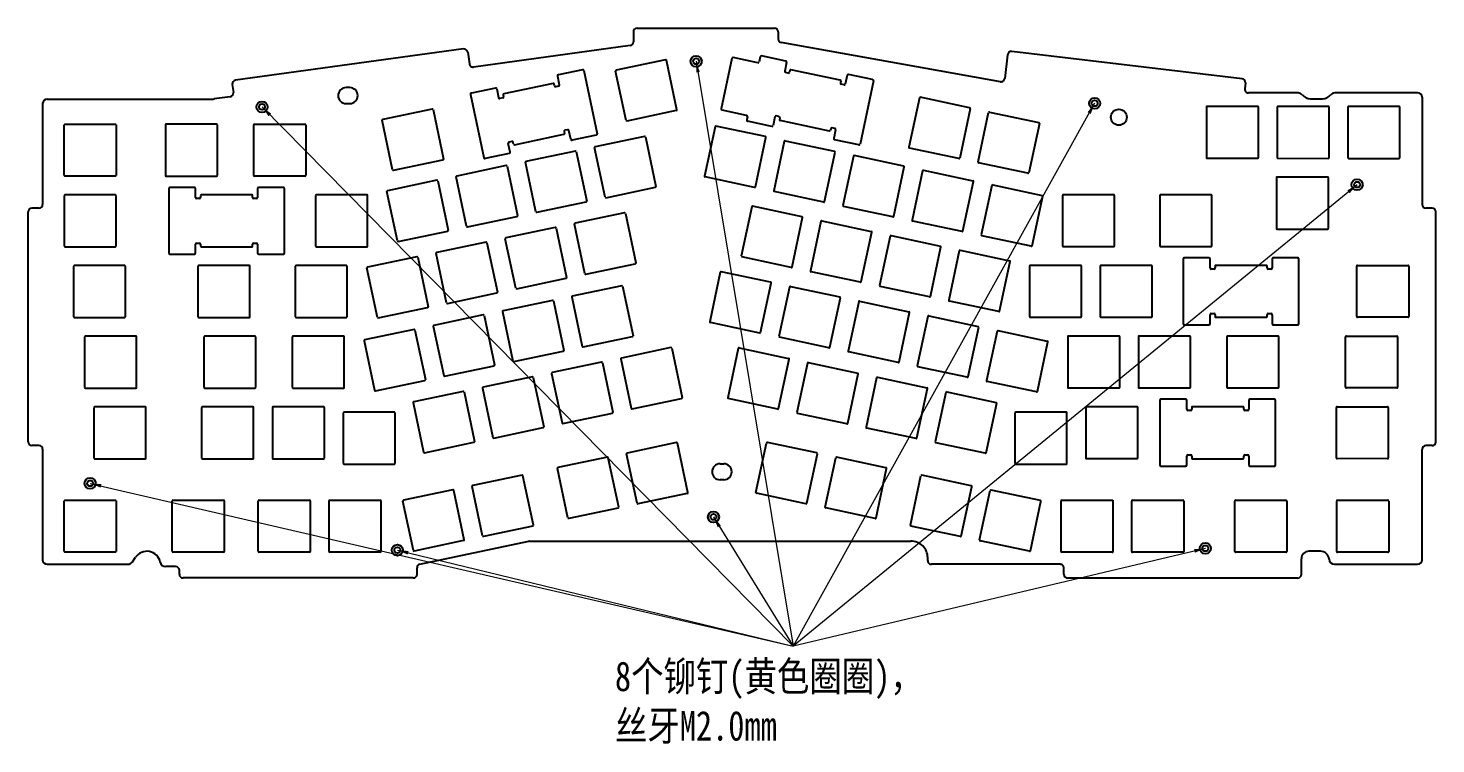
# Model space of a CAD drawing. Header units: inches. Extents: x -412 to 2236, y 581 to 1198.
# Drawn here: x 490.5 to 869.6, y 695.9 to 888.8 of the extents above; entities that cross this region are included whole.
import ezdxf

# ---------------------------------------------------------------- set-up
doc = ezdxf.new("R2010")
doc.units = ezdxf.units.IN
doc.header["$LTSCALE"] = 1.21
doc.header["$MEASUREMENT"] = 0
doc.layers.get('0').update_dxf_attribs({"linetype": 'CONTINUOUS'})
doc.styles.get("Standard").update_dxf_attribs({"font": 'txt', "width": 0.8})
doc.dimstyles.new('YanXiu', dxfattribs={"dimscale": 1.5, "dimtxt": 3, "dimasz": 2, "dimexe": 0.66, "dimexo": 0.66, "dimgap": 0.66, "dimtad": 0, "dimdsep": 46, "dimtxsty": 'Standard', "dimcen": 0, "dimclrd": 3, "dimclre": 6, "dimclrt": 3, "dimazin": 2, "dimtm": 1e-09, "dimtfac": 1, "dimtofl": 0, "dimtmove": 0, "dimatfit": 3, "dimfxl": 1, "dimlwd": 5, "dimlwe": 5, "dimarcsym": 0})

msp = doc.modelspace()

# ---------------------------------------------------------------- linework, layer by layer
at = {"color": 7, "linetype": 'Continuous'}
for p, q in [((653.461, 887.837), (653.46, 885.118)), ((654.461, 888.837), (691.461, 888.834)), ((692.461, 887.834), (692.461, 885.959)), ((652.596, 884.127), (610.422, 878.34)), ((752.329, 874.407), (693.284, 884.975)), ((607.734, 883.22), (546.31, 874.79)), ((608.861, 882.365), (609.296, 879.194)), ((662.14, 880.313), (648.834, 877.502)), ((665.188, 866.852), (662.377, 880.158)), ((680.021, 880.68), (677.127, 867.085)), ((686.979, 879.506), (680.376, 880.911)), ((687.626, 881.107), (687.334, 879.737)), ((694.486, 879.953), (687.982, 881.338)), ((694.717, 879.598), (694.217, 877.25)), ((754.256, 881.664), (753.499, 875.274)), ((817.432, 875.188), (755.366, 882.539)), ((633.033, 875.902), (633.529, 873.554)), ((639.771, 877.632), (633.265, 876.258)), ((640.127, 877.401), (643.723, 860.376)), ((651.49, 863.959), (648.679, 877.265)), ((648.836, 877.503), (648.834, 877.502)), ((695.182, 876.738), (694.448, 876.894)), ((695.642, 877.458), (695.538, 876.969)), ((709.181, 874.781), (695.879, 877.612)), ((711.051, 876.121), (710.552, 873.774)), ((717.911, 874.968), (711.407, 876.352)), ((545.455, 873.663), (545.753, 871.488)), ((577.103, 872.795), (576.103, 872.795)), ((616.338, 872.683), (609.832, 871.309)), ((616.694, 872.451), (617.19, 870.103)), ((631.868, 873.919), (618.562, 871.108)), ((632.208, 873.275), (632.105, 873.764)), ((633.298, 873.199), (632.564, 873.044)), ((709.335, 874.544), (709.231, 874.055)), ((710.196, 873.543), (709.462, 873.699)), ((718.142, 874.612), (714.52, 857.593)), ((818.308, 874.077), (818.122, 872.506)), ((494.382, 868.5), (494.38, 841.332)), ((495.582, 869.7), (539.578, 869.697)), ((544.899, 870.362), (540.53, 869.762)), ((576.102, 868.495), (577.102, 868.495)), ((609.6, 870.953), (613.196, 853.929)), ((618.279, 870.027), (617.545, 869.872)), ((618.402, 870.894), (618.511, 870.382)), ((618.559, 871.108), (618.562, 871.108)), ((730.485, 870.043), (727.654, 856.741)), ((744.024, 867.366), (730.722, 870.197)), ((832.485, 871.388), (819.115, 871.389)), ((835.847, 869.798), (839.017, 869.798)), ((864.687, 871.386), (842.379, 871.387)), ((865.887, 870.186), (865.885, 841.308)), ((599.279, 867.036), (585.973, 864.225)), ((599.516, 866.881), (602.33, 853.552)), ((665.031, 866.614), (651.727, 863.804)), ((665.031, 866.614), (665.033, 866.615)), ((683.96, 865.324), (677.358, 866.729)), ((684.191, 864.968), (684.004, 864.088)), ((691.595, 864.926), (691.095, 862.579)), ((692.684, 865.001), (691.951, 865.157)), ((692.915, 864.645), (692.811, 864.156)), ((744.178, 867.129), (741.347, 853.827)), ((746.287, 852.775), (749.118, 866.077)), ((749.355, 866.231), (762.657, 863.4)), ((807.792, 867.547), (807.791, 853.947)), ((821.592, 867.746), (807.992, 867.746)), ((821.791, 853.946), (821.792, 867.546)), ((826.842, 867.545), (826.841, 853.945)), ((840.642, 867.744), (827.042, 867.745)), ((840.841, 853.944), (840.842, 867.544)), ((845.892, 867.544), (845.891, 853.944)), ((859.692, 867.743), (846.092, 867.744)), ((859.891, 853.943), (859.892, 867.543)), ((500.181, 849.147), (500.182, 862.747)), ((500.382, 862.947), (513.982, 862.946)), ((514.182, 862.746), (514.181, 849.146)), ((527.427, 862.745), (527.426, 849.145)), ((541.227, 862.944), (527.627, 862.945)), ((541.426, 849.144), (541.427, 862.744)), ((551.226, 849.144), (551.227, 862.744)), ((551.427, 862.944), (565.027, 862.943)), ((565.227, 862.743), (565.226, 849.143)), ((588.629, 850.682), (585.814, 864.011)), ((585.97, 864.225), (585.973, 864.225)), ((634.812, 860.947), (634.92, 860.435)), ((635.75, 861.452), (635.044, 861.303)), ((636.602, 858.872), (636.106, 861.22)), ((675.47, 862.275), (672.634, 848.949)), ((689.011, 859.597), (675.707, 862.429)), ((690.739, 862.348), (684.235, 863.732)), ((706.267, 861.088), (692.965, 863.919)), ((706.608, 861.731), (706.504, 861.242)), ((707.698, 861.806), (706.964, 861.962)), ((707.929, 861.45), (707.429, 859.102)), ((762.811, 863.163), (759.98, 849.861)), ((620.29, 855.427), (619.794, 857.775)), ((620.759, 858.286), (620.025, 858.131)), ((621.218, 857.565), (621.114, 858.054)), ((621.455, 857.41), (634.761, 860.221)), ((634.764, 860.221), (634.761, 860.221)), ((643.491, 860.021), (636.957, 858.641)), ((643.183, 856.838), (643.186, 856.839)), ((656.492, 859.649), (643.186, 856.839)), ((656.729, 859.495), (659.544, 846.165)), ((686.332, 846.058), (689.167, 859.384)), ((694.102, 858.309), (691.267, 844.984)), ((694.339, 858.463), (707.641, 855.632)), ((714.165, 857.362), (707.66, 858.747)), ((588.866, 850.527), (602.171, 853.338)), ((602.174, 853.338), (602.171, 853.338)), ((620.058, 855.071), (613.552, 853.697)), ((637.853, 855.713), (624.547, 852.902)), ((638.09, 855.558), (640.905, 842.229)), ((645.842, 843.295), (643.027, 856.625)), ((704.965, 842.093), (707.8, 855.418)), ((712.735, 854.344), (709.9, 841.018)), ((726.277, 851.666), (712.972, 854.498)), ((741.11, 853.673), (727.808, 856.503)), ((807.991, 853.746), (821.591, 853.746)), ((827.041, 853.745), (840.641, 853.744)), ((846.091, 853.744), (859.691, 853.743)), ((619.214, 851.776), (605.909, 848.966)), ((619.451, 851.622), (622.266, 838.292)), ((627.203, 839.359), (624.388, 852.688)), ((624.544, 852.902), (624.548, 852.902)), ((723.597, 838.127), (726.432, 851.453)), ((731.368, 850.378), (728.532, 837.053)), ((731.605, 850.532), (744.906, 847.702)), ((759.743, 849.707), (746.441, 852.538)), ((513.981, 848.946), (500.381, 848.947)), ((527.626, 848.945), (541.226, 848.944)), ((565.026, 848.943), (551.426, 848.944)), ((600.576, 847.839), (587.27, 845.029)), ((600.813, 847.685), (603.627, 834.355)), ((608.564, 835.422), (605.75, 848.751)), ((605.906, 848.965), (605.909, 848.966)), ((646.079, 843.141), (659.385, 845.951)), ((659.388, 845.952), (659.384, 845.951)), ((686.095, 845.904), (672.793, 848.735)), ((742.23, 834.162), (745.065, 847.487)), ((750, 846.413), (747.165, 833.088)), ((750.238, 846.567), (763.539, 843.736)), ((826.641, 848.495), (826.64, 834.895)), ((840.441, 848.694), (826.841, 848.695)), ((840.64, 834.894), (840.641, 848.494)), ((500.181, 843.697), (500.18, 830.097)), ((513.981, 843.896), (500.381, 843.897)), ((514.18, 830.096), (514.181, 843.696)), ((567.906, 843.693), (567.905, 830.093)), ((581.706, 843.892), (568.106, 843.893)), ((581.905, 830.092), (581.906, 843.692)), ((589.925, 831.485), (587.111, 844.815)), ((587.267, 845.028), (587.27, 845.029)), ((627.44, 839.204), (640.746, 842.015)), ((640.749, 842.015), (640.746, 842.015)), ((704.727, 841.939), (691.426, 844.77)), ((760.863, 830.197), (763.698, 843.522)), ((769.04, 843.749), (769.039, 830.149)), ((782.84, 843.948), (769.24, 843.949)), ((783.039, 830.148), (783.04, 843.748)), ((795.24, 843.747), (795.239, 830.147)), ((809.04, 843.946), (795.44, 843.947)), ((809.239, 830.146), (809.24, 843.746)), ((490.476, 777.333), (490.48, 839.333)), ((493.38, 840.333), (491.48, 840.333)), ((608.801, 835.268), (622.107, 838.078)), ((622.11, 838.079), (622.107, 838.078)), ((651.085, 839.037), (637.779, 836.227)), ((651.322, 838.883), (654.137, 825.553)), ((685.354, 840.694), (682.519, 827.369)), ((698.896, 838.017), (685.591, 840.848)), ((723.36, 837.973), (710.059, 840.804)), ((868.585, 840.307), (866.885, 840.307)), ((869.581, 777.307), (869.585, 839.307)), ((590.162, 831.331), (603.468, 834.141)), ((603.471, 834.142), (603.468, 834.141)), ((632.446, 835.1), (619.14, 832.29)), ((632.683, 834.946), (635.498, 821.616)), ((640.435, 822.683), (637.62, 836.013)), ((637.776, 836.226), (637.779, 836.227)), ((696.216, 824.478), (699.051, 837.803)), ((703.987, 836.729), (701.151, 823.404)), ((704.224, 836.883), (717.525, 834.052)), ((741.993, 834.008), (728.691, 836.839)), ((826.84, 834.695), (840.44, 834.694)), ((613.807, 831.164), (600.501, 828.353)), ((614.044, 831.009), (616.859, 817.68)), ((621.796, 818.746), (618.981, 832.076)), ((619.137, 832.289), (619.14, 832.29)), ((714.849, 820.513), (717.684, 833.838)), ((722.619, 832.764), (719.784, 819.438)), ((722.857, 832.918), (736.158, 830.087)), ((760.626, 830.043), (747.324, 832.873)), ((500.38, 829.897), (513.98, 829.896)), ((568.105, 829.893), (581.705, 829.892)), ((595.169, 827.227), (581.863, 824.417)), ((595.406, 827.073), (598.22, 813.743)), ((603.157, 814.81), (600.342, 828.139)), ((600.498, 828.353), (600.502, 828.353)), ((695.979, 824.324), (682.678, 827.155)), ((733.482, 816.547), (736.317, 829.872)), ((741.252, 828.798), (738.417, 815.473)), ((741.489, 828.952), (754.791, 826.121)), ((769.239, 829.949), (782.839, 829.948)), ((795.439, 829.947), (809.039, 829.946)), ((502.684, 824.647), (502.683, 811.047)), ((516.484, 824.846), (502.884, 824.847)), ((516.683, 811.046), (516.684, 824.646)), ((536.204, 824.645), (536.203, 811.045)), ((550.004, 824.844), (536.404, 824.845)), ((550.203, 811.044), (550.204, 824.644)), ((562.374, 824.643), (562.373, 811.043)), ((576.174, 824.842), (562.574, 824.843)), ((576.373, 811.042), (576.374, 824.642)), ((584.518, 810.873), (581.704, 824.202)), ((581.86, 824.416), (581.863, 824.417)), ((640.672, 822.529), (653.978, 825.339)), ((653.98, 825.34), (653.977, 825.339)), ((676.88, 823.021), (674.044, 809.696)), ((690.421, 820.344), (677.117, 823.175)), ((714.612, 820.359), (701.31, 823.189)), ((752.114, 812.582), (754.95, 825.907)), ((760.139, 824.7), (760.138, 811.1)), ((773.939, 824.899), (760.339, 824.9)), ((774.138, 811.099), (774.139, 824.699)), ((779.189, 824.698), (779.188, 811.098)), ((792.989, 824.897), (779.389, 824.898)), ((793.188, 811.097), (793.189, 824.697)), ((848.291, 811.098), (848.292, 824.698)), ((848.492, 824.898), (862.092, 824.897)), ((862.292, 824.697), (862.292, 811.098)), ((622.033, 818.592), (635.339, 821.402)), ((635.342, 821.403), (635.339, 821.402)), ((650.325, 819.406), (637.019, 816.596)), ((650.562, 819.252), (653.377, 805.922)), ((687.742, 806.805), (690.577, 820.13)), ((695.512, 819.056), (692.677, 805.731)), ((695.749, 819.21), (709.051, 816.379)), ((733.244, 816.393), (719.943, 819.224)), ((603.394, 814.655), (616.7, 817.466)), ((616.703, 817.466), (616.7, 817.466)), ((631.686, 815.47), (618.381, 812.659)), ((631.923, 815.315), (634.738, 801.986)), ((636.86, 816.382), (639.675, 803.052)), ((637.016, 816.595), (637.02, 816.596)), ((706.375, 802.84), (709.21, 816.165)), ((714.145, 815.09), (711.31, 801.765)), ((714.382, 815.244), (727.684, 812.414)), ((751.877, 812.428), (738.576, 815.259)), ((584.755, 810.719), (598.061, 813.529)), ((598.064, 813.53), (598.061, 813.529)), ((613.048, 811.533), (599.742, 808.723)), ((613.285, 811.379), (616.099, 798.049)), ((618.221, 812.445), (621.036, 799.116)), ((618.378, 812.659), (618.381, 812.659)), ((725.007, 798.874), (727.842, 812.199)), ((502.883, 810.847), (516.483, 810.846)), ((536.403, 810.845), (550.003, 810.844)), ((562.573, 810.843), (576.173, 810.842)), ((594.409, 807.596), (581.103, 804.786)), ((599.582, 808.508), (602.397, 795.179)), ((599.739, 808.722), (599.742, 808.723)), ((687.505, 806.651), (674.203, 809.482)), ((732.778, 811.125), (729.942, 797.8)), ((733.015, 811.279), (746.316, 808.448)), ((743.64, 794.909), (746.475, 808.234)), ((760.338, 810.9), (773.938, 810.899)), ((779.388, 810.898), (792.988, 810.897)), ((862.092, 810.898), (848.491, 810.898)), ((505.683, 805.597), (505.682, 791.997)), ((519.483, 805.796), (505.883, 805.797)), ((519.682, 791.996), (519.683, 805.596)), ((537.803, 805.595), (537.802, 791.995)), ((551.603, 805.794), (538.003, 805.795)), ((551.802, 791.994), (551.803, 805.594)), ((561.603, 805.593), (561.602, 791.993)), ((575.403, 805.792), (561.803, 805.793)), ((575.602, 791.992), (575.603, 805.592)), ((580.943, 804.572), (583.758, 791.242)), ((581.1, 804.785), (581.103, 804.786)), ((594.646, 807.442), (597.46, 794.112)), ((639.912, 802.898), (653.218, 805.708)), ((653.221, 805.709), (653.218, 805.708)), ((706.137, 802.686), (692.836, 805.516)), ((751.41, 807.16), (748.575, 793.834)), ((751.648, 807.314), (764.949, 804.483)), ((762.273, 790.943), (765.108, 804.269)), ((845.292, 792.049), (845.292, 805.648)), ((845.492, 805.848), (859.092, 805.848)), ((859.292, 805.648), (859.291, 792.048)), ((621.273, 798.961), (634.579, 801.772)), ((634.582, 801.772), (634.579, 801.772)), ((650.248, 799.92), (650.251, 799.92)), ((663.557, 802.731), (650.251, 799.92)), ((663.794, 802.576), (666.609, 789.247)), ((681.717, 802.515), (678.882, 789.19)), ((681.954, 802.669), (695.256, 799.838)), ((724.77, 798.72), (711.469, 801.551)), ((602.634, 795.025), (615.94, 797.835)), ((615.943, 797.836), (615.94, 797.835)), ((644.918, 798.794), (631.612, 795.984)), ((645.155, 798.64), (647.97, 785.31)), ((650.091, 799.706), (652.907, 786.377)), ((692.579, 786.299), (695.414, 799.624)), ((700.35, 798.55), (697.514, 785.224)), ((700.587, 798.704), (713.888, 795.873)), ((743.403, 794.755), (730.101, 797.586)), ((583.996, 791.088), (597.301, 793.898)), ((597.304, 793.899), (597.301, 793.898)), ((626.279, 794.857), (612.973, 792.047)), ((626.516, 794.703), (629.332, 781.374)), ((631.452, 795.769), (634.268, 782.44)), ((631.609, 795.983), (631.612, 795.984)), ((711.212, 782.333), (714.047, 795.659)), ((718.982, 794.584), (716.147, 781.259)), ((719.22, 794.738), (732.521, 791.907)), ((762.035, 790.789), (748.734, 793.62)), ((505.882, 791.797), (519.482, 791.796)), ((538.002, 791.795), (551.602, 791.794)), ((561.802, 791.793), (575.402, 791.792)), ((607.64, 790.921), (594.335, 788.11)), ((607.877, 790.766), (610.693, 777.437)), ((612.814, 791.833), (615.629, 778.503)), ((612.97, 792.046), (612.974, 792.047)), ((653.144, 786.222), (666.449, 789.033)), ((666.452, 789.033), (666.449, 789.033)), ((692.342, 786.145), (679.041, 788.976)), ((729.845, 778.368), (732.68, 791.693)), ((737.615, 790.619), (734.78, 777.294)), ((737.852, 790.773), (751.154, 787.942)), ((802.187, 788.797), (795.537, 788.797)), ((826.137, 788.795), (819.487, 788.796)), ((859.091, 791.848), (845.492, 791.849)), ((508.187, 786.547), (508.186, 772.947)), ((521.987, 786.746), (508.387, 786.747)), ((522.186, 772.946), (522.187, 786.546)), ((537.202, 786.545), (537.201, 772.945)), ((551.002, 786.744), (537.402, 786.745)), ((551.201, 772.944), (551.202, 786.544)), ((556.252, 786.543), (556.251, 772.943)), ((570.052, 786.742), (556.452, 786.743)), ((570.251, 772.942), (570.252, 786.542)), ((575.302, 785.132), (575.301, 771.532)), ((589.102, 785.331), (575.502, 785.332)), ((589.301, 771.531), (589.302, 785.131)), ((594.175, 787.896), (596.99, 774.567)), ((594.332, 788.11), (594.335, 788.11)), ((634.505, 782.286), (647.811, 785.096)), ((647.814, 785.097), (647.81, 785.096)), ((697.67, 785.011), (697.674, 785.01)), ((710.975, 782.179), (697.673, 785.01)), ((748.477, 774.403), (751.313, 787.728)), ((756.236, 785.13), (756.235, 771.53)), ((770.036, 785.329), (756.436, 785.33)), ((770.235, 771.529), (770.236, 785.129)), ((775.287, 786.599), (775.286, 772.999)), ((789.087, 786.798), (775.487, 786.799)), ((789.286, 772.998), (789.287, 786.598)), ((795.237, 788.497), (795.235, 771.097)), ((802.486, 786.097), (802.487, 788.497)), ((803.536, 785.797), (802.786, 785.797)), ((803.837, 786.597), (803.836, 786.097)), ((817.637, 786.796), (804.037, 786.797)), ((817.836, 786.096), (817.837, 786.596)), ((818.886, 785.796), (818.136, 785.796)), ((819.187, 788.496), (819.186, 786.096)), ((826.435, 771.095), (826.437, 788.495)), ((842.787, 772.998), (842.787, 786.598)), ((842.987, 786.798), (856.587, 786.798)), ((856.787, 786.598), (856.786, 772.997)), ((615.866, 778.349), (629.172, 781.159)), ((629.175, 781.16), (629.172, 781.159)), ((716.303, 781.045), (716.306, 781.045)), ((729.608, 778.214), (716.306, 781.045)), ((597.227, 774.412), (610.533, 777.223)), ((610.536, 777.223), (610.533, 777.223)), ((493.376, 776.333), (491.476, 776.333)), ((494.376, 775.332), (494.374, 745.551)), ((654.455, 760.78), (651.645, 774.087)), ((665.106, 777.134), (651.799, 774.324)), ((668.153, 763.673), (665.343, 776.98)), ((686.49, 763.711), (689.321, 777.013)), ((702.86, 774.336), (689.558, 777.167)), ((700.183, 760.796), (703.014, 774.098)), ((734.936, 777.08), (734.939, 777.079)), ((748.24, 774.249), (734.939, 777.079)), ((802.485, 771.097), (802.486, 773.497)), ((802.786, 773.797), (803.536, 773.797)), ((803.836, 773.497), (803.836, 772.997)), ((817.836, 772.996), (817.836, 773.496)), ((818.136, 773.796), (818.886, 773.796)), ((819.186, 773.496), (819.185, 771.096)), ((865.879, 745.527), (865.881, 775.308)), ((868.581, 776.307), (866.881, 776.307)), ((508.386, 772.747), (521.986, 772.746)), ((537.401, 772.745), (551.001, 772.744)), ((556.451, 772.743), (570.051, 772.742)), ((575.501, 771.332), (589.101, 771.331)), ((635.817, 756.844), (633.006, 770.15)), ((646.467, 773.198), (633.161, 770.387)), ((649.514, 759.737), (646.704, 773.043)), ((676.82, 771.416), (677.82, 771.416)), ((705.123, 759.745), (707.954, 773.047)), ((721.493, 770.37), (708.191, 773.201)), ((718.816, 756.831), (721.647, 770.133)), ((756.435, 771.33), (770.035, 771.329)), ((775.486, 772.799), (789.086, 772.798)), ((795.535, 770.797), (802.185, 770.797)), ((804.036, 772.797), (817.636, 772.796)), ((819.485, 770.796), (826.135, 770.795)), ((856.586, 772.797), (842.987, 772.798)), ((623.499, 768.346), (610.192, 765.536)), ((626.546, 754.886), (623.736, 768.192)), ((677.82, 767.116), (676.82, 767.116)), ((728.084, 754.859), (730.914, 768.161)), ((744.454, 765.484), (731.152, 768.315)), ((604.86, 764.41), (591.553, 761.599)), ((607.907, 750.949), (605.097, 764.255)), ((612.848, 751.992), (610.038, 765.299)), ((667.999, 763.436), (654.692, 760.626)), ((699.946, 760.642), (686.644, 763.473)), ((741.777, 751.944), (744.608, 765.247)), ((746.716, 750.893), (749.547, 764.195)), ((763.087, 761.518), (749.784, 764.349)), ((500.174, 747.802), (500.175, 761.402)), ((500.375, 761.602), (513.975, 761.601)), ((514.175, 761.401), (514.174, 747.801)), ((529.302, 747.8), (529.303, 761.4)), ((529.503, 761.6), (543.103, 761.599)), ((543.303, 761.399), (543.302, 747.799)), ((552.449, 747.799), (552.45, 761.399)), ((552.65, 761.599), (566.25, 761.598)), ((566.45, 761.398), (566.449, 747.798)), ((571.499, 747.797), (571.5, 761.397)), ((571.7, 761.597), (585.3, 761.596)), ((585.5, 761.396), (585.499, 747.796)), ((594.21, 748.056), (591.399, 761.362)), ((649.36, 759.5), (636.054, 756.689)), ((718.579, 756.677), (705.277, 759.508)), ((760.41, 747.979), (763.241, 761.281)), ((768.635, 747.784), (768.636, 761.384)), ((768.836, 761.584), (782.636, 761.583)), ((782.636, 761.583), (782.635, 747.783)), ((787.685, 747.783), (787.686, 761.383)), ((787.886, 761.583), (801.486, 761.582)), ((801.686, 761.382), (801.685, 747.782)), ((815.448, 747.783), (815.448, 761.383)), ((815.648, 761.583), (829.248, 761.582)), ((829.448, 761.382), (829.447, 747.783)), ((842.887, 747.783), (842.887, 761.383)), ((843.087, 761.583), (856.687, 761.583)), ((856.887, 761.383), (856.886, 747.782)), ((626.392, 754.649), (613.085, 751.838)), ((741.54, 751.79), (728.237, 754.621)), ((607.753, 750.712), (594.447, 747.901)), ((760.172, 747.825), (746.87, 750.656)), ((513.974, 747.601), (500.374, 747.602)), ((543.102, 747.599), (529.502, 747.6)), ((566.249, 747.598), (552.649, 747.599)), ((585.299, 747.596), (571.699, 747.597)), ((595.992, 744.381), (625.277, 750.568)), ((625.484, 750.59), (728.237, 750.59)), ((782.435, 747.583), (768.835, 747.584)), ((801.485, 747.582), (787.885, 747.583)), ((829.247, 747.583), (815.648, 747.583)), ((838.487, 747.841), (835.379, 747.841)), ((856.686, 747.582), (843.087, 747.583)), ((495.574, 744.351), (517.319, 744.35)), ((518.56, 745.007), (519.375, 746.207)), ((530.199, 743.7), (527.524, 743.7)), ((595.199, 741.641), (595.199, 743.402)), ((732.737, 745.329), (732.737, 746.089)), ((768.379, 744.329), (733.737, 744.329)), ((769.379, 741.629), (769.379, 743.329)), ((833.379, 741.625), (833.379, 745.841)), ((842.322, 744.328), (864.679, 744.327)), ((531.199, 741.645), (531.199, 742.7)), ((594.199, 740.641), (532.199, 740.645)), ((832.379, 740.625), (770.379, 740.629))]:
    msp.add_line(p, q, dxfattribs=at)
at = {"color": 6, "linetype": 'Continuous'}
for p, q in [((528.326, 845.595), (528.325, 828.195)), ((535.276, 845.895), (528.626, 845.895)), ((535.576, 843.195), (535.576, 845.595)), ((552.276, 845.594), (552.276, 843.194)), ((559.226, 845.893), (552.576, 845.894)), ((559.525, 828.193), (559.526, 845.593)), ((536.626, 842.895), (535.876, 842.895)), ((536.926, 843.695), (536.926, 843.195)), ((550.726, 843.894), (537.126, 843.895)), ((550.926, 843.194), (550.926, 843.694)), ((551.976, 842.894), (551.226, 842.894)), ((535.575, 828.195), (535.575, 830.595)), ((535.875, 830.895), (536.625, 830.895)), ((536.925, 830.595), (536.925, 830.095)), ((550.925, 830.094), (550.925, 830.594)), ((551.225, 830.894), (551.975, 830.894)), ((552.275, 830.594), (552.275, 828.194)), ((528.625, 827.895), (535.275, 827.895)), ((537.125, 829.895), (550.725, 829.894)), ((552.575, 827.894), (559.225, 827.893)), ((801.519, 826.597), (801.518, 809.197)), ((808.469, 826.896), (801.819, 826.897)), ((808.769, 824.196), (808.769, 826.596)), ((825.469, 826.595), (825.469, 824.195)), ((832.419, 826.895), (825.769, 826.895)), ((832.718, 809.195), (832.719, 826.595)), ((809.819, 823.896), (809.069, 823.896)), ((810.119, 824.696), (810.119, 824.196)), ((823.919, 824.895), (810.319, 824.896)), ((824.119, 824.195), (824.119, 824.695)), ((825.169, 823.895), (824.419, 823.895)), ((808.768, 809.196), (808.768, 811.596)), ((809.068, 811.896), (809.818, 811.896)), ((810.118, 811.596), (810.118, 811.096)), ((824.118, 811.095), (824.118, 811.595)), ((824.418, 811.895), (825.168, 811.895)), ((825.468, 811.595), (825.468, 809.195)), ((801.818, 808.897), (808.468, 808.896)), ((810.318, 810.896), (823.918, 810.895)), ((825.768, 808.895), (832.418, 808.895)), ((770.438, 805.649), (770.437, 792.049)), ((784.238, 805.848), (770.638, 805.849)), ((784.437, 792.048), (784.438, 805.648)), ((789.488, 805.648), (789.487, 792.048)), ((803.288, 805.847), (789.688, 805.848)), ((803.487, 792.047), (803.488, 805.647)), ((813.288, 805.646), (813.287, 792.046)), ((827.088, 805.845), (813.488, 805.846)), ((827.287, 792.045), (827.288, 805.645)), ((770.637, 791.849), (784.237, 791.848)), ((789.687, 791.848), (803.287, 791.847)), ((813.487, 791.846), (827.087, 791.845))]:
    msp.add_line(p, q, dxfattribs=at)
at = {"color": 2, "linetype": 'Continuous'}
for centre, radius in [((670.378, 879.899), 1.5), ((670.378, 879.899), 0.8), ((553.457, 867.599), 1.5), ((553.457, 867.599), 0.8), ((777.693, 868.584), 1.5), ((777.693, 868.584), 0.8), ((848.386, 846.644), 1.5), ((848.386, 846.644), 0.8), ((507.175, 766.147), 1.5), ((507.175, 766.147), 0.8), ((675.04, 757.09), 1.5), ((675.04, 757.09), 0.8), ((589.903, 748.141), 1.5), ((589.903, 748.141), 0.8), ((807.509, 748.627), 1.5), ((807.509, 748.627), 0.8)]:
    msp.add_circle(centre, radius, dxfattribs=at)
at = {"color": 7, "linetype": 'Continuous'}
msp.add_circle((784.207, 864.828), 2.15, dxfattribs=at)
for centre, radius, start, end in [((654.461, 887.837), 1, 89.99616, 179.99616), ((691.461, 887.834), 1, 359.99616, 89.99616), ((652.46, 885.118), 1, 277.81409, 359.99616), ((693.461, 885.959), 1, 179.99616, 259.85271), ((607.87, 882.229), 1, 7.81409, 97.81409), ((662.182, 880.117), 0.2, 11.92616, 101.92616), ((680.314, 880.618), 0.3, 77.98556, 167.98556), ((687.041, 879.8), 0.3, 257.98556, 347.98556), ((687.919, 881.044), 0.3, 77.98556, 167.98556), ((694.424, 879.66), 0.3, 347.98556, 77.98556), ((755.249, 881.546), 1, 83.24476, 173.24476), ((610.286, 879.33), 1, 187.81409, 277.81409), ((633.327, 875.964), 0.3, 101.92616, 191.92616), ((639.833, 877.339), 0.3, 11.92616, 101.92616), ((648.875, 877.306), 0.2, 101.92616, 191.92615), ((694.511, 877.188), 0.3, 167.98556, 257.98556), ((695.244, 877.032), 0.3, 257.98556, 347.98556), ((695.838, 877.416), 0.2, 77.98556, 167.98556), ((711.345, 876.059), 0.3, 77.98556, 167.98556), ((546.446, 873.799), 1, 97.81409, 187.81409), ((576.102, 870.645), 2.15, 89.99616, 269.99616), ((577.102, 870.645), 2.15, 269.99616, 89.99616), ((616.4, 872.389), 0.3, 11.92616, 101.92616), ((631.909, 873.723), 0.2, 11.92616, 101.92616), ((632.502, 873.337), 0.3, 191.92616, 281.92616), ((633.236, 873.492), 0.3, 281.92616, 11.92616), ((709.14, 874.586), 0.2, 347.98556, 77.98556), ((709.525, 873.992), 0.3, 167.98556, 257.98556), ((710.258, 873.836), 0.3, 257.98556, 347.98556), ((717.849, 874.675), 0.3, 347.98556, 77.98556), ((752.506, 875.391), 1, 259.85271, 353.24476), ((817.315, 874.194), 1, 353.24476, 83.24476), ((819.115, 872.389), 1, 173.24476, 269.99616), ((495.582, 868.5), 1.2, 89.99616, 179.99616), ((539.578, 876.697), 7, 269.99616, 277.81409), ((544.763, 871.352), 1, 277.81409, 7.81409), ((609.894, 871.015), 0.3, 101.92616, 191.92616), ((617.483, 870.165), 0.3, 191.92616, 281.92616), ((618.217, 870.32), 0.3, 281.92616, 11.92616), ((618.603, 870.913), 0.2, 101.77142, 191.92616), ((730.681, 870.001), 0.2, 77.98557, 167.98556), ((832.485, 869.888), 1.5, 39.3863, 89.99616), ((835.847, 872.648), 2.85, 219.3863, 270), ((839.017, 872.648), 2.85, 270, 320.60238), ((842.379, 869.887), 1.5, 89.99616, 140.60238), ((864.687, 870.186), 1.2, 359.99616, 89.99616), ((599.32, 866.84), 0.2, 11.92616, 101.92616), ((664.992, 866.81), 0.2, 281.92616, 11.92615), ((677.421, 867.022), 0.3, 167.98556, 257.98556), ((683.898, 865.031), 0.3, 347.98556, 77.98556), ((691.888, 864.864), 0.3, 77.98556, 167.98556), ((692.622, 864.708), 0.3, 347.98556, 77.98556), ((743.983, 867.17), 0.2, 347.98556, 77.98556), ((749.313, 866.036), 0.2, 77.98556, 167.98556), ((807.992, 867.546), 0.2, 89.99616, 179.99616), ((821.592, 867.546), 0.2, 359.99616, 89.99616), ((827.042, 867.545), 0.2, 89.99616, 179.99616), ((840.642, 867.544), 0.2, 359.99616, 89.99616), ((846.092, 867.544), 0.2, 89.99616, 179.99616), ((859.692, 867.543), 0.2, 359.99616, 89.99616), ((500.382, 862.747), 0.2, 89.99616, 179.99616), ((513.982, 862.746), 0.2, 359.99616, 89.99616), ((527.627, 862.745), 0.2, 89.99616, 179.99616), ((541.227, 862.744), 0.2, 359.99616, 89.99616), ((551.427, 862.744), 0.2, 89.99616, 179.99616), ((565.027, 862.743), 0.2, 359.99616, 89.99616), ((586.014, 864.029), 0.2, 101.77142, 191.92616), ((635.106, 861.009), 0.3, 101.92616, 191.92616), ((635.812, 861.158), 0.3, 11.92616, 101.92616), ((651.686, 864), 0.2, 191.92616, 281.92616), ((675.665, 862.233), 0.2, 77.98556, 167.98556), ((684.297, 864.025), 0.3, 167.98556, 257.98556), ((690.802, 862.641), 0.3, 257.98556, 347.98556), ((693.007, 864.114), 0.2, 167.98556, 257.98556), ((706.309, 861.283), 0.2, 257.98556, 347.98556), ((706.902, 861.668), 0.3, 77.98556, 167.98556), ((707.635, 861.512), 0.3, 347.98556, 77.98556), ((762.615, 863.205), 0.2, 347.98556, 77.98556), ((620.087, 857.837), 0.3, 101.92616, 191.92616), ((620.821, 857.992), 0.3, 11.92616, 101.92616), ((621.413, 857.606), 0.2, 191.92615, 281.92616), ((634.72, 860.417), 0.2, 281.77142, 11.92615), ((636.895, 858.934), 0.3, 191.92616, 281.92616), ((643.227, 856.643), 0.2, 101.77142, 191.92615), ((643.429, 860.314), 0.3, 281.92616, 11.92616), ((656.533, 859.454), 0.2, 11.92616, 101.92615), ((688.967, 859.402), 0.2, 347.98557, 77.29524), ((694.298, 858.268), 0.2, 77.98556, 167.98556), ((707.723, 859.04), 0.3, 167.98556, 257.98556), ((714.227, 857.656), 0.3, 257.98556, 347.98556), ((602.131, 853.533), 0.2, 281.77144, 11.92616), ((613.49, 853.991), 0.3, 191.92616, 281.92616), ((619.996, 855.365), 0.3, 281.92616, 11.92616), ((637.895, 855.517), 0.2, 11.92616, 101.92616), ((707.6, 855.437), 0.2, 347.98557, 77.29524), ((712.931, 854.302), 0.2, 77.98556, 167.98556), ((727.85, 856.699), 0.2, 167.98556, 257.98556), ((741.152, 853.868), 0.2, 257.98556, 347.98556), ((807.991, 853.946), 0.2, 179.99616, 269.99616), ((821.591, 853.946), 0.2, 269.99616, 359.99616), ((827.041, 853.945), 0.2, 179.99616, 269.99616), ((840.641, 853.944), 0.2, 269.99616, 359.99616), ((846.091, 853.944), 0.2, 179.99616, 269.99616), ((859.691, 853.943), 0.2, 269.99616, 359.99616), ((588.824, 850.723), 0.2, 191.92616, 281.92616), ((619.256, 851.58), 0.2, 11.92616, 101.92616), ((624.588, 852.706), 0.2, 101.77142, 191.92616), ((726.233, 851.471), 0.2, 347.98557, 77.29524), ((731.563, 850.337), 0.2, 77.98556, 167.98556), ((746.482, 852.734), 0.2, 167.98556, 257.98556), ((759.784, 849.903), 0.2, 257.98556, 347.98556), ((500.381, 849.147), 0.2, 179.99616, 269.99616), ((513.981, 849.146), 0.2, 269.99616, 359.99616), ((527.626, 849.145), 0.2, 179.99616, 269.99616), ((541.226, 849.144), 0.2, 269.99616, 359.99616), ((551.426, 849.144), 0.2, 179.99616, 269.99616), ((565.026, 849.143), 0.2, 269.99616, 359.99616), ((600.617, 847.644), 0.2, 11.92616, 101.92616), ((605.949, 848.77), 0.2, 101.77142, 191.92616), ((659.344, 846.147), 0.2, 281.77144, 11.92616), ((672.834, 848.931), 0.2, 167.98557, 257.29538), ((686.136, 846.1), 0.2, 257.98556, 347.98556), ((744.865, 847.506), 0.2, 347.98557, 77.29524), ((750.196, 846.371), 0.2, 77.98556, 167.98556), ((826.841, 848.495), 0.2, 89.99616, 179.99616), ((840.441, 848.494), 0.2, 359.99616, 89.99616), ((500.381, 843.697), 0.2, 89.99616, 179.99616), ((513.981, 843.696), 0.2, 359.99616, 89.99616), ((568.106, 843.693), 0.2, 89.99616, 179.99616), ((581.706, 843.692), 0.2, 359.99616, 89.99616), ((587.311, 844.833), 0.2, 101.77142, 191.92616), ((640.705, 842.21), 0.2, 281.77144, 11.92616), ((646.037, 843.337), 0.2, 191.92616, 281.92616), ((691.467, 844.965), 0.2, 167.98556, 257.29538), ((704.769, 842.134), 0.2, 257.98556, 347.98556), ((763.498, 843.54), 0.2, 347.98556, 77.29524), ((769.24, 843.749), 0.2, 89.99616, 179.99616), ((782.84, 843.748), 0.2, 359.99616, 89.99616), ((795.44, 843.747), 0.2, 89.99616, 179.99616), ((809.04, 843.746), 0.2, 359.99616, 89.99616), ((491.48, 839.333), 1, 89.99616, 179.99616), ((493.38, 841.333), 1, 269.99616, 359.99616), ((622.066, 838.274), 0.2, 281.77144, 11.92616), ((627.399, 839.4), 0.2, 191.92616, 281.92616), ((651.126, 838.841), 0.2, 11.92615, 101.92616), ((685.55, 840.653), 0.2, 77.98556, 167.98556), ((698.852, 837.822), 0.2, 347.98557, 77.29524), ((710.1, 841), 0.2, 167.98556, 257.29538), ((723.402, 838.169), 0.2, 257.98556, 347.98556), ((866.885, 841.307), 1, 179.99616, 269.99616), ((868.585, 839.307), 1, 359.99616, 89.99616), ((603.427, 834.337), 0.2, 281.77144, 11.92616), ((608.76, 835.463), 0.2, 191.92616, 281.92616), ((632.487, 834.905), 0.2, 11.92616, 101.92616), ((637.82, 836.031), 0.2, 101.77142, 191.92616), ((704.182, 836.687), 0.2, 77.98556, 167.98556), ((717.484, 833.856), 0.2, 347.98556, 77.29524), ((728.732, 837.035), 0.2, 167.98556, 257.29538), ((742.034, 834.204), 0.2, 257.98556, 347.98556), ((826.84, 834.895), 0.2, 179.99616, 269.99616), ((840.44, 834.894), 0.2, 269.99616, 359.99616), ((590.121, 831.527), 0.2, 191.92616, 281.92616), ((613.849, 830.968), 0.2, 11.92616, 101.92616), ((619.181, 832.094), 0.2, 101.77142, 191.92616), ((722.815, 832.722), 0.2, 77.98556, 167.98556), ((747.365, 833.069), 0.2, 167.98556, 257.29538), ((500.38, 830.097), 0.2, 179.99616, 269.99616), ((513.98, 830.096), 0.2, 269.99616, 359.99616), ((568.105, 830.093), 0.2, 179.99616, 269.99616), ((581.705, 830.092), 0.2, 269.99616, 359.99616), ((595.21, 827.031), 0.2, 11.92616, 101.92616), ((600.542, 828.157), 0.2, 101.77142, 191.92616), ((682.719, 827.351), 0.2, 167.98556, 257.29538), ((736.117, 829.891), 0.2, 347.98557, 77.29524), ((741.448, 828.756), 0.2, 77.98556, 167.98556), ((760.667, 830.238), 0.2, 257.98556, 347.98556), ((769.239, 830.149), 0.2, 179.99616, 269.99616), ((782.839, 830.148), 0.2, 269.99616, 359.99616), ((795.439, 830.147), 0.2, 179.99616, 269.99616), ((809.039, 830.146), 0.2, 269.99616, 359.99616), ((502.884, 824.647), 0.2, 89.99616, 179.99616), ((516.484, 824.646), 0.2, 359.99616, 89.99616), ((536.404, 824.645), 0.2, 89.99616, 179.99616), ((550.004, 824.644), 0.2, 359.99616, 89.99616), ((562.574, 824.643), 0.2, 89.99616, 179.99616), ((576.174, 824.642), 0.2, 359.99616, 89.99616), ((581.903, 824.221), 0.2, 101.77142, 191.92616), ((640.63, 822.724), 0.2, 191.92616, 281.92616), ((653.937, 825.535), 0.2, 281.77144, 11.92616), ((677.075, 822.98), 0.2, 77.98556, 167.98556), ((696.021, 824.52), 0.2, 257.98556, 347.98556), ((701.351, 823.385), 0.2, 167.98557, 257.29538), ((754.75, 825.926), 0.2, 347.98557, 77.29524), ((760.339, 824.7), 0.2, 89.99616, 179.99616), ((773.939, 824.699), 0.2, 359.99616, 89.99616), ((779.389, 824.698), 0.2, 89.99616, 179.99616), ((792.989, 824.697), 0.2, 359.99616, 89.99616), ((848.492, 824.698), 0.2, 89.99616, 179.99616), ((862.092, 824.697), 0.2, 0, 89.99616), ((635.298, 821.598), 0.2, 281.77144, 11.92615), ((650.367, 819.211), 0.2, 11.92616, 101.92616), ((690.377, 820.149), 0.2, 347.98556, 77.29524), ((695.708, 819.014), 0.2, 77.98556, 167.98556), ((714.653, 820.554), 0.2, 257.98556, 347.98556), ((719.984, 819.42), 0.2, 167.98556, 257.29538), ((616.659, 817.661), 0.2, 281.77144, 11.92616), ((621.991, 818.788), 0.2, 191.92616, 281.92616), ((631.728, 815.274), 0.2, 11.92616, 101.92616), ((637.06, 816.4), 0.2, 101.77142, 191.92616), ((709.01, 816.183), 0.2, 347.98556, 77.29524), ((714.341, 815.049), 0.2, 77.98556, 167.98556), ((733.286, 816.589), 0.2, 257.98556, 347.98556), ((738.617, 815.454), 0.2, 167.98557, 257.29538), ((598.02, 813.725), 0.2, 281.77144, 11.92616), ((603.353, 814.851), 0.2, 191.92616, 281.92616), ((613.089, 811.337), 0.2, 11.92616, 101.92616), ((618.421, 812.463), 0.2, 101.77142, 191.92616), ((727.643, 812.218), 0.2, 347.98557, 77.29524), ((751.919, 812.623), 0.2, 257.98556, 347.98556), ((502.883, 811.047), 0.2, 179.99616, 269.99616), ((516.483, 811.046), 0.2, 269.99616, 359.99616), ((536.403, 811.045), 0.2, 179.99616, 269.99616), ((550.003, 811.044), 0.2, 269.99616, 359.99616), ((562.573, 811.043), 0.2, 179.99616, 269.99616), ((576.173, 811.042), 0.2, 269.99616, 359.99616), ((584.714, 810.914), 0.2, 191.92616, 281.92616), ((594.45, 807.4), 0.2, 11.92616, 101.92616), ((599.783, 808.527), 0.2, 101.77142, 191.92616), ((674.244, 809.678), 0.2, 167.98557, 257.29524), ((732.973, 811.083), 0.2, 77.98556, 167.98556), ((746.275, 808.252), 0.2, 347.98557, 77.29524), ((760.338, 811.1), 0.2, 179.99616, 269.99616), ((773.938, 811.099), 0.2, 269.99616, 359.99616), ((779.388, 811.098), 0.2, 179.99616, 269.99616), ((792.988, 811.097), 0.2, 269.99616, 359.99616), ((848.491, 811.098), 0.2, 179.99616, 270), ((862.092, 811.098), 0.2, 270, 0), ((505.883, 805.597), 0.2, 89.99616, 179.99616), ((519.483, 805.596), 0.2, 359.99616, 89.99616), ((538.003, 805.595), 0.2, 89.99616, 179.99616), ((551.603, 805.594), 0.2, 359.99616, 89.99616), ((561.803, 805.593), 0.2, 89.99616, 179.99616), ((575.403, 805.592), 0.2, 359.99616, 89.99616), ((581.144, 804.59), 0.2, 101.77142, 191.92616), ((653.177, 805.904), 0.2, 281.77144, 11.92615), ((687.546, 806.847), 0.2, 257.98556, 347.98556), ((692.877, 805.712), 0.2, 167.98557, 257.29524), ((751.606, 807.118), 0.2, 77.98556, 167.98556), ((764.908, 804.287), 0.2, 347.98557, 77.29524), ((845.492, 805.648), 0.2, 90, 180), ((859.092, 805.648), 0.2, 359.99616, 90), ((634.538, 801.967), 0.2, 281.77144, 11.92616), ((639.871, 803.094), 0.2, 191.92616, 281.92616), ((663.598, 802.535), 0.2, 11.92615, 101.92616), ((681.913, 802.473), 0.2, 77.98556, 167.98556), ((706.179, 802.881), 0.2, 257.98556, 347.98556), ((711.51, 801.747), 0.2, 167.98556, 257.29524), ((615.899, 798.031), 0.2, 281.77144, 11.92616), ((621.232, 799.157), 0.2, 191.92616, 281.92616), ((644.959, 798.598), 0.2, 11.92616, 101.92616), ((650.292, 799.725), 0.2, 101.77142, 191.92616), ((695.215, 799.643), 0.2, 347.98556, 77.29524), ((700.545, 798.508), 0.2, 77.98556, 167.98556), ((724.812, 798.916), 0.2, 257.98556, 347.98556), ((730.142, 797.781), 0.2, 167.98557, 257.29524), ((597.261, 794.094), 0.2, 281.77144, 11.92616), ((602.593, 795.22), 0.2, 191.92616, 281.92616), ((626.321, 794.662), 0.2, 11.92616, 101.92616), ((631.653, 795.788), 0.2, 101.77142, 191.92616), ((713.847, 795.677), 0.2, 347.98557, 77.29524), ((719.178, 794.543), 0.2, 77.98556, 167.98556), ((743.444, 794.95), 0.2, 257.98556, 347.98556), ((748.775, 793.816), 0.2, 167.98557, 257.29524), ((505.882, 791.997), 0.2, 179.99616, 269.99616), ((519.482, 791.996), 0.2, 269.99616, 359.99616), ((538.002, 791.995), 0.2, 179.99616, 269.99616), ((551.602, 791.994), 0.2, 269.99616, 359.99616), ((561.802, 791.993), 0.2, 179.99616, 269.99616), ((575.402, 791.992), 0.2, 269.99616, 359.99616), ((583.954, 791.284), 0.2, 191.92616, 281.92616), ((607.682, 790.725), 0.2, 11.92616, 101.92616), ((613.014, 791.851), 0.2, 101.77142, 191.92616), ((666.409, 789.229), 0.2, 281.77144, 11.92616), ((679.082, 789.171), 0.2, 167.98557, 257.29524), ((732.48, 791.712), 0.2, 347.98557, 77.29524), ((737.811, 790.577), 0.2, 77.98556, 167.98556), ((762.077, 790.985), 0.2, 257.98556, 347.98556), ((795.537, 788.497), 0.3, 89.99616, 179.99616), ((802.187, 788.497), 0.3, 359.99616, 89.99616), ((819.487, 788.496), 0.3, 89.99616, 179.99616), ((826.137, 788.495), 0.3, 359.99616, 89.99616), ((845.492, 792.049), 0.2, 180, 269.99616), ((859.091, 792.048), 0.2, 269.99616, 359.99616), ((508.387, 786.547), 0.2, 89.99616, 179.99616), ((521.987, 786.546), 0.2, 359.99616, 89.99616), ((537.402, 786.545), 0.2, 89.99616, 179.99616), ((551.002, 786.544), 0.2, 359.99616, 89.99616), ((556.452, 786.543), 0.2, 89.99616, 179.99616), ((570.052, 786.542), 0.2, 359.99616, 89.99616), ((575.502, 785.132), 0.2, 89.99616, 179.99616), ((589.102, 785.131), 0.2, 359.99616, 89.99616), ((594.375, 787.914), 0.2, 101.77142, 191.92616), ((647.77, 785.292), 0.2, 281.77144, 11.92615), ((653.102, 786.418), 0.2, 191.92616, 281.92616), ((692.384, 786.34), 0.2, 257.98556, 347.98556), ((697.714, 785.206), 0.2, 167.98557, 257.29524), ((751.113, 787.746), 0.2, 347.98557, 77.29524), ((756.436, 785.13), 0.2, 89.99616, 179.99616), ((770.036, 785.129), 0.2, 359.99616, 89.99616), ((775.487, 786.599), 0.2, 89.99616, 179.99616), ((789.087, 786.598), 0.2, 359.99616, 89.99616), ((802.786, 786.097), 0.3, 179.99616, 269.99616), ((803.536, 786.097), 0.3, 269.99616, 359.99616), ((804.037, 786.597), 0.2, 89.99616, 179.99616), ((817.637, 786.596), 0.2, 359.99616, 89.99616), ((818.136, 786.096), 0.3, 179.99616, 269.99616), ((818.886, 786.096), 0.3, 269.99616, 359.99616), ((842.987, 786.598), 0.2, 90, 180), ((856.587, 786.598), 0.2, 359.99616, 90), ((629.131, 781.355), 0.2, 281.77144, 11.92615), ((634.463, 782.481), 0.2, 191.92615, 281.92616), ((711.016, 782.375), 0.2, 257.98556, 347.98556), ((716.347, 781.241), 0.2, 167.98556, 257.29524), ((491.476, 777.333), 1, 179.99616, 269.99616), ((610.492, 777.418), 0.2, 281.77144, 11.92616), ((615.825, 778.545), 0.2, 191.92616, 281.92616), ((729.649, 778.41), 0.2, 257.98556, 347.98556), ((734.98, 777.275), 0.2, 167.98557, 257.29524), ((868.581, 777.307), 1, 269.99616, 359.99616), ((493.376, 775.333), 1, 359.99616, 89.99616), ((597.186, 774.608), 0.2, 191.92616, 281.92616), ((651.841, 774.128), 0.2, 101.92616, 191.92616), ((665.147, 776.939), 0.2, 11.92616, 101.92616), ((689.517, 776.971), 0.2, 77.98556, 167.98556), ((702.819, 774.14), 0.2, 347.98556, 77.98556), ((748.282, 774.444), 0.2, 257.98556, 347.98556), ((802.786, 773.497), 0.3, 89.99616, 179.99616), ((803.536, 773.497), 0.3, 359.99616, 89.99616), ((818.136, 773.496), 0.3, 89.99616, 179.99616), ((818.886, 773.496), 0.3, 359.99616, 89.99616), ((866.881, 775.307), 1, 89.99616, 179.99616), ((508.386, 772.947), 0.2, 179.99616, 269.99616), ((521.986, 772.946), 0.2, 269.99616, 359.99616), ((537.401, 772.945), 0.2, 179.99616, 269.99616), ((551.001, 772.944), 0.2, 269.99616, 359.99616), ((556.451, 772.943), 0.2, 179.99616, 269.99616), ((570.051, 772.942), 0.2, 269.99616, 359.99616), ((575.501, 771.532), 0.2, 179.99616, 269.99616), ((589.101, 771.531), 0.2, 269.99616, 359.99616), ((633.202, 770.191), 0.2, 101.92616, 191.92616), ((646.508, 773.002), 0.2, 11.92616, 101.92616), ((676.82, 769.266), 2.15, 89.99616, 269.99616), ((677.82, 769.266), 2.15, 269.99616, 89.99616), ((708.149, 773.006), 0.2, 77.98556, 167.98556), ((721.451, 770.175), 0.2, 347.98556, 77.98556), ((756.435, 771.53), 0.2, 179.99616, 269.99616), ((770.035, 771.529), 0.2, 269.99616, 359.99616), ((775.486, 772.999), 0.2, 179.99616, 269.99616), ((789.086, 772.998), 0.2, 269.99616, 359.99616), ((795.535, 771.097), 0.3, 179.99616, 269.99616), ((802.185, 771.097), 0.3, 269.99616, 359.99616), ((804.036, 772.997), 0.2, 179.99616, 269.99616), ((817.636, 772.996), 0.2, 269.99616, 359.99616), ((819.485, 771.096), 0.3, 179.99616, 269.99616), ((826.135, 771.095), 0.3, 269.99616, 359.99616), ((842.987, 772.998), 0.2, 180, 269.99616), ((856.586, 772.997), 0.2, 269.99616, 359.99616), ((623.54, 768.151), 0.2, 11.92616, 101.92616), ((731.11, 768.119), 0.2, 77.98556, 167.98556), ((604.901, 764.214), 0.2, 11.92616, 101.92616), ((610.234, 765.34), 0.2, 101.92616, 191.92616), ((667.958, 763.632), 0.2, 281.92616, 11.92616), ((686.686, 763.669), 0.2, 167.98556, 257.98556), ((744.412, 765.288), 0.2, 347.98556, 77.98556), ((749.743, 764.154), 0.2, 77.98556, 167.98556), ((500.375, 761.402), 0.2, 89.99616, 179.99616), ((513.975, 761.401), 0.2, 359.99616, 89.99616), ((529.503, 761.4), 0.2, 89.99616, 179.99616), ((543.103, 761.399), 0.2, 359.99616, 89.99616), ((552.65, 761.399), 0.2, 89.99616, 179.99616), ((566.25, 761.398), 0.2, 359.99616, 89.99616), ((571.7, 761.397), 0.2, 89.99616, 179.99616), ((585.3, 761.396), 0.2, 359.99616, 89.99616), ((591.595, 761.404), 0.2, 101.92616, 191.92616), ((649.319, 759.695), 0.2, 281.92616, 11.92616), ((654.651, 760.822), 0.2, 191.92616, 281.92616), ((699.988, 760.838), 0.2, 257.98556, 347.98556), ((705.318, 759.704), 0.2, 167.98556, 257.98556), ((763.045, 761.323), 0.2, 347.98557, 77.98556), ((768.836, 761.384), 0.2, 89.99616, 179.99616), ((787.886, 761.383), 0.2, 89.99616, 179.99616), ((801.486, 761.382), 0.2, 359.99616, 89.99616), ((815.648, 761.383), 0.2, 89.99616, 180), ((829.248, 761.382), 0.2, 359.99616, 89.99616), ((843.087, 761.383), 0.2, 90, 180), ((856.687, 761.383), 0.2, 359.99616, 90), ((626.351, 754.844), 0.2, 281.92616, 11.92616), ((636.012, 756.885), 0.2, 191.92616, 281.92616), ((718.62, 756.873), 0.2, 257.98556, 347.98556), ((728.279, 754.817), 0.2, 167.98556, 257.98556), ((607.712, 750.908), 0.2, 281.92616, 11.92616), ((613.044, 752.034), 0.2, 191.92616, 281.92616), ((741.581, 751.986), 0.2, 257.98556, 347.98556), ((746.912, 750.852), 0.2, 167.98556, 257.98556), ((500.374, 747.802), 0.2, 179.99616, 269.99616), ((513.974, 747.801), 0.2, 269.99616, 359.99616), ((522.436, 744.129), 3.7, 11.89279, 145.82166), ((529.502, 747.8), 0.2, 179.99616, 269.99616), ((543.102, 747.799), 0.2, 269.99616, 359.99616), ((552.649, 747.799), 0.2, 179.99616, 269.99616), ((566.249, 747.798), 0.2, 269.99616, 359.99616), ((571.699, 747.797), 0.2, 179.99616, 269.99616), ((585.299, 747.796), 0.2, 269.99616, 359.99616), ((594.405, 748.097), 0.2, 191.92616, 281.92616), ((625.484, 749.59), 1, 90, 101.93), ((728.237, 746.09), 4.5, 359.99616, 90), ((760.214, 748.021), 0.2, 257.98556, 347.98556), ((768.835, 747.784), 0.2, 179.99616, 269.99616), ((782.435, 747.783), 0.2, 269.99616, 359.99616), ((787.885, 747.783), 0.2, 179.99616, 269.99616), ((801.485, 747.782), 0.2, 269.99616, 359.99616), ((815.648, 747.783), 0.2, 180, 270), ((829.247, 747.783), 0.2, 270, 359.99616), ((835.379, 745.841), 2, 89.99616, 179.99616), ((838.487, 745.491), 2.35, 5.02462, 90), ((843.087, 747.783), 0.2, 180, 269.99616), ((856.686, 747.782), 0.2, 269.99616, 359.99616), ((495.574, 745.551), 1.2, 179.99616, 269.99616), ((517.319, 745.85), 1.5, 269.99616, 325.82166), ((527.524, 745.2), 1.5, 191.89279, 269.99616), ((530.199, 742.7), 1, 359.99616, 89.99616), ((596.199, 743.402), 1, 101.93, 179.99616), ((733.737, 745.329), 1, 179.99616, 270), ((768.379, 743.329), 1, 359.99616, 90), ((842.322, 745.828), 1.5, 185.02462, 269.99616), ((864.679, 745.527), 1.2, 269.99616, 359.99616), ((532.199, 741.645), 1, 179.99616, 269.99616), ((594.199, 741.641), 1, 269.99616, 359.99616), ((770.379, 741.629), 1, 179.99616, 269.99616), ((832.379, 741.625), 1, 269.99616, 359.99616)]:
    msp.add_arc(centre, radius, start, end, dxfattribs=at)
at = {"color": 6, "linetype": 'Continuous'}
for centre, radius, start, end in [((528.626, 845.595), 0.3, 89.99616, 179.99616), ((535.276, 845.595), 0.3, 359.99616, 89.99616), ((552.576, 845.594), 0.3, 89.99616, 179.99616), ((559.226, 845.593), 0.3, 359.99616, 89.99616), ((535.876, 843.195), 0.3, 179.99616, 269.99616), ((536.626, 843.195), 0.3, 269.99616, 359.99616), ((537.126, 843.695), 0.2, 89.99616, 179.99616), ((550.726, 843.694), 0.2, 359.99616, 89.99616), ((551.226, 843.194), 0.3, 179.99616, 269.99616), ((551.976, 843.194), 0.3, 269.99616, 359.99616), ((535.875, 830.595), 0.3, 89.99616, 179.99616), ((536.625, 830.595), 0.3, 359.99616, 89.99616), ((551.225, 830.594), 0.3, 89.99616, 179.99616), ((551.975, 830.594), 0.3, 359.99616, 89.99616), ((528.625, 828.195), 0.3, 179.99616, 269.99616), ((535.275, 828.195), 0.3, 269.99616, 359.99616), ((537.125, 830.095), 0.2, 179.99616, 269.99616), ((550.725, 830.094), 0.2, 269.99616, 359.99616), ((552.575, 828.194), 0.3, 179.99616, 269.99616), ((559.225, 828.193), 0.3, 269.99616, 359.99616), ((801.819, 826.597), 0.3, 89.99616, 179.99616), ((808.469, 826.596), 0.3, 359.99616, 89.99616), ((825.769, 826.595), 0.3, 89.99616, 179.99616), ((832.419, 826.595), 0.3, 359.99616, 89.99616), ((809.069, 824.196), 0.3, 179.99616, 269.99616), ((809.819, 824.196), 0.3, 269.99616, 359.99616), ((810.319, 824.696), 0.2, 89.99616, 179.99616), ((823.919, 824.695), 0.2, 359.99616, 89.99616), ((824.419, 824.195), 0.3, 179.99616, 269.99616), ((825.169, 824.195), 0.3, 269.99616, 359.99616), ((809.068, 811.596), 0.3, 89.99616, 179.99616), ((809.818, 811.596), 0.3, 359.99616, 89.99616), ((824.418, 811.595), 0.3, 89.99616, 179.99616), ((825.168, 811.595), 0.3, 359.99616, 89.99616), ((801.818, 809.197), 0.3, 179.99616, 269.99616), ((808.468, 809.196), 0.3, 269.99616, 359.99616), ((810.318, 811.096), 0.2, 179.99616, 269.99616), ((823.918, 811.095), 0.2, 269.99616, 359.99616), ((825.768, 809.195), 0.3, 179.99616, 269.99616), ((832.418, 809.195), 0.3, 269.99616, 359.99616), ((770.638, 805.649), 0.2, 89.99616, 179.99616), ((784.238, 805.648), 0.2, 359.99616, 89.99616), ((789.688, 805.648), 0.2, 89.99616, 179.99616), ((803.288, 805.647), 0.2, 359.99616, 89.99616), ((813.488, 805.646), 0.2, 89.99616, 179.99616), ((827.088, 805.645), 0.2, 359.99616, 89.99616), ((770.637, 792.049), 0.2, 179.99616, 269.99616), ((784.237, 792.048), 0.2, 269.99616, 359.99616), ((789.687, 792.048), 0.2, 179.99616, 269.99616), ((803.287, 792.047), 0.2, 269.99616, 359.99616), ((813.487, 792.046), 0.2, 179.99616, 269.99616), ((827.087, 792.045), 0.2, 269.99616, 359.99616)]:
    msp.add_arc(centre, radius, start, end, dxfattribs=at)

# ---------------------------------------------------------------- texts
at = {"insert": (648.506, 718.149), "char_height": 5, "width": 87.7745, "attachment_point": 1}
msp.add_mtext('{\\fSimSun|b0|i0|c134|p2;\\H1.6x;\\C1;8个铆钉(黄色圈圈)，丝牙M2.0mm}', dxfattribs=at)

# ---------------------------------------------------------------- leaders
for points in [[(670.378, 879.899), (696.512, 722.283)], [(777.693, 868.584), (696.512, 722.283)], [(553.457, 867.599), (696.512, 722.283)], [(848.386, 846.644), (696.512, 722.283)], [(507.175, 766.147), (696.512, 722.283)], [(675.04, 757.09), (696.512, 722.283)], [(589.903, 748.141), (696.512, 722.283)], [(807.509, 748.627), (696.512, 722.283)]]:
    msp.add_leader(points, dimstyle='YanXiu', override={"dimgap": 0.66, "dimtad": 0})

doc.saveas('drawing.dxf')
